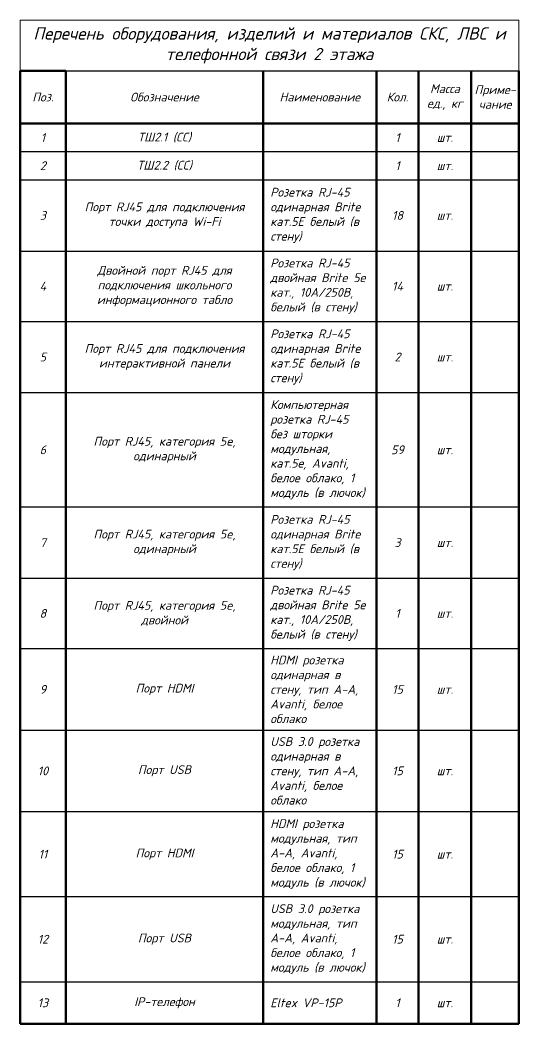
# Model space of a CAD drawing. Extents: x -260425 to 1294666, y -169889 to -2349.
# Drawn here: x 442760 to 456955, y -169889 to -141359 of the extents above; entities that cross this region are included whole.
import ezdxf

# ---------------------------------------------------------------- set-up
doc = ezdxf.new("R2010")
doc.units = 0
doc.header["$LTSCALE"] = 100
doc.layers.get('Defpoints').update_dxf_attribs({"color": 42})
doc.styles.add('1ISOCPEUR', font='isocpeui.ttf', dxfattribs={"height": 250})

# ---------------------------------------------------------------- blocks, each defined once
blk = doc.blocks.new('*T243')
at = {"color": 0, "lineweight": 50, "transparency": 16777216}
for p, q in [((0, -1438), (1300, -1438)), ((0, -1438), (0, -28530)), ((1300, -1438), (1300, -28530)), ((6919, -1438), (6919, -28530)), ((10139, -1438), (10139, -28530)), ((11339, -1438), (11339, -28530)), ((12839, -1438), (12839, -28530)), ((14195, -1438), (14195, -28530)), ((0, -2938), (14195, -2938)), ((0, -28530), (14195, -28530))]:
    blk.add_line(p, q, dxfattribs=at)
at = {"color": 0, "linetype": 'ByBlock', "lineweight": -2, "transparency": 16777216}
blk.add_line((1300, -1438), (14195, -1438), dxfattribs=at)
at = {"color": 0, "lineweight": -2, "transparency": 16777216}
for p, q in [((0, -3738), (14195, -3738)), ((0, -4538), (14195, -4538)), ((0, -6563), (14195, -6563)), ((0, -8563), (14195, -8563)), ((0, -10588), (14195, -10588)), ((0, -13838), (14195, -13838)), ((0, -15863), (14195, -15863)), ((0, -17863), (14195, -17863)), ((0, -20180), (14195, -20180)), ((0, -22497), (14195, -22497)), ((0, -24913), (14195, -24913)), ((0, -27330), (14195, -27330))]:
    blk.add_line(p, q, dxfattribs=at)
at = {"layer": 'Defpoints', "color": 8, "linetype": 'ByBlock', "lineweight": 0, "transparency": 16777216}
for p, q in [((0, 0), (14195, 0)), ((0, 0), (0, -1438)), ((14195, 0), (14195, -1438))]:
    blk.add_line(p, q, dxfattribs=at)
at = {"color": 0, "transparency": 16777216, "style": '1ISOCPEUR'}
for s, insert, char_height, width, attachment_point in [('Перечень оборудования, изделий и материалов СКС, ЛВС и телефонной связи 2 этажа', (7097, -719), 350, 13794.54, 5), ('Масса ед., кг', (12089, -2188), 250, 1100, 5), ('Приме- чание', (13517, -2188), 250, 955.55, 5), ('Поз.', (650, -2188), 250, 900, 5), ('Обозначение', (4110, -2188), 250, 5219.44, 5), ('Наименование', (8529, -2188), 250, 2819.56, 5), ('Кол.', (10739, -2188), 250, 800, 5), ('1', (650, -3338), 250, 900, 5), ('{\\C7;ТШ2.1 (СС)}', (4110, -3338), 250, 5219.44, 5), ('1', (10739, -3338), 250, 800, 5), ('шт.', (12089, -3338), 250, 1100, 5), ('{\\C7;ТШ2.2 (СС)}', (4110, -4138), 250, 5219.44, 5), ('2', (650, -4138), 250, 900, 5), ('1', (10739, -4138), 250, 800, 5), ('шт.', (12089, -4138), 250, 1100, 5), ('{\\fISOCPEUR|b0|i1|c204|p34;Розетка RJ-45 одинарная Brite кат.5E белый (в стену)}', (7119, -5551), 250, 2819.56, 4), ('Порт RJ45 для подключения точки доступа Wi-Fi', (4110, -5551), 250, 5219.44, 5), ('3', (650, -5551), 250, 900, 5), ('18', (10739, -5551), 250, 800, 5), ('шт.', (12089, -5551), 250, 1100, 5), ('{\\fISOCPEUR|b0|i1|c204|p34;Розетка RJ-45 двойная Brite 5е кат., 10A/250В, белый (в стену)}', (7119, -7563), 250, 2819.56, 4), ('Двойной порт RJ45 для подключения школьного информационного табло', (4110, -7563), 250, 5219.44, 5), ('4', (650, -7563), 250, 900, 5), ('14', (10739, -7563), 250, 800, 5), ('шт.', (12089, -7563), 250, 1100, 5), ('{\\fISOCPEUR|b0|i1|c204|p34;Розетка RJ-45 одинарная Brite кат.5E белый (в стену)}', (7119, -9576), 250, 2819.56, 4), ('Порт RJ45 для подключения интерактивной панели', (4110, -9576), 250, 5219.44, 5), ('5', (650, -9576), 250, 900, 5), ('2', (10739, -9576), 250, 800, 5), ('шт.', (12089, -9576), 250, 1100, 5), ('{\\fISOCPEUR|b0|i1|c204|p34;Компьютерная розетка RJ-45 без шторки модульная, кат.5е, Avanti, белое облако, 1 модуль (в лючок)}', (7119, -12213), 250, 2819.56, 4), ('Порт RJ45, категория 5e, одинарный', (4110, -12213), 250, 5219.44, 5), ('6', (650, -12213), 250, 900, 5), ('59', (10739, -12213), 250, 800, 5), ('шт.', (12089, -12213), 250, 1100, 5), ('{\\fISOCPEUR|b0|i1|c204|p34;Розетка RJ-45 одинарная Brite кат.5E белый (в стену)}', (7119, -14851), 250, 2819.56, 4), ('Порт RJ45, категория 5e, одинарный', (4110, -14851), 250, 5219.44, 5), ('7', (650, -14851), 250, 900, 5), ('3', (10739, -14851), 250, 800, 5), ('шт.', (12089, -14851), 250, 1100, 5), ('{\\fISOCPEUR|b0|i1|c204|p34;Розетка RJ-45 двойная Brite 5е кат., 10A/250В, белый (в стену)}', (7119, -16863), 250, 2819.56, 4), ('Порт RJ45, категория 5e, двойной', (4110, -16863), 250, 5219.44, 5), ('8', (650, -16863), 250, 900, 5), ('1', (10739, -16863), 250, 800, 5), ('шт.', (12089, -16863), 250, 1100, 5), ('{\\fISOCPEUR|b0|i1|c204|p34;HDMI розетка одинарная в стену, тип А-А, Avanti, белое облако}', (7119, -19022), 250, 2819.56, 4), ('9', (650, -19022), 250, 900, 5), ('Порт HDMI', (4110, -19022), 250, 5219.44, 5), ('15', (10739, -19022), 250, 800, 5), ('шт.', (12089, -19022), 250, 1100, 5), ('{\\fISOCPEUR|b0|i1|c204|p34;USB 3.0 розетка одинарная в стену, тип А-А, Avanti, белое облако}', (7119, -21338), 250, 2819.56, 4), ('10', (650, -21338), 250, 900, 5), ('Порт USB', (4110, -21338), 250, 5219.44, 5), ('15', (10739, -21338), 250, 800, 5), ('шт.', (12089, -21338), 250, 1100, 5), ('{\\fISOCPEUR|b0|i1|c204|p34;HDMI розетка модульная, тип А-А, Avanti, белое облако, 1 модуль (в лючок)}', (7119, -23705), 250, 2819.56, 4), ('11', (650, -23705), 250, 900, 5), ('Порт HDMI', (4110, -23705), 250, 5219.44, 5), ('15', (10739, -23705), 250, 800, 5), ('шт.', (12089, -23705), 250, 1100, 5), ('{\\fISOCPEUR|b0|i1|c204|p34;USB 3.0 розетка модульная, тип А-А, Avanti, белое облако, 1 модуль (в лючок) }', (7119, -26122), 250, 2819.56, 4), ('Порт USB', (4110, -26122), 250, 5219.44, 5), ('12', (650, -26122), 250, 900, 5), ('15', (10739, -26122), 250, 800, 5), ('шт.', (12089, -26122), 250, 1100, 5), ('13', (650, -27930), 250, 900, 5), ('IP-телефон ', (4110, -27930), 250, 5219.44, 5), ('{\\fISOCPEUR|b0|i1|c204|p34;Eltex VP-15P}', (7119, -27930), 250, 2819.56, 4), ('1', (10739, -27930), 250, 800, 5), ('шт.', (12089, -27930), 250, 1100, 5)]:
    blk.add_mtext(s, dxfattribs=dict(at, insert=insert, char_height=char_height, width=width, attachment_point=attachment_point))

msp = doc.modelspace()

# ---------------------------------------------------------------- block references
msp.add_blockref('*T243', (442760, -141359.1))

doc.saveas('drawing.dxf')
